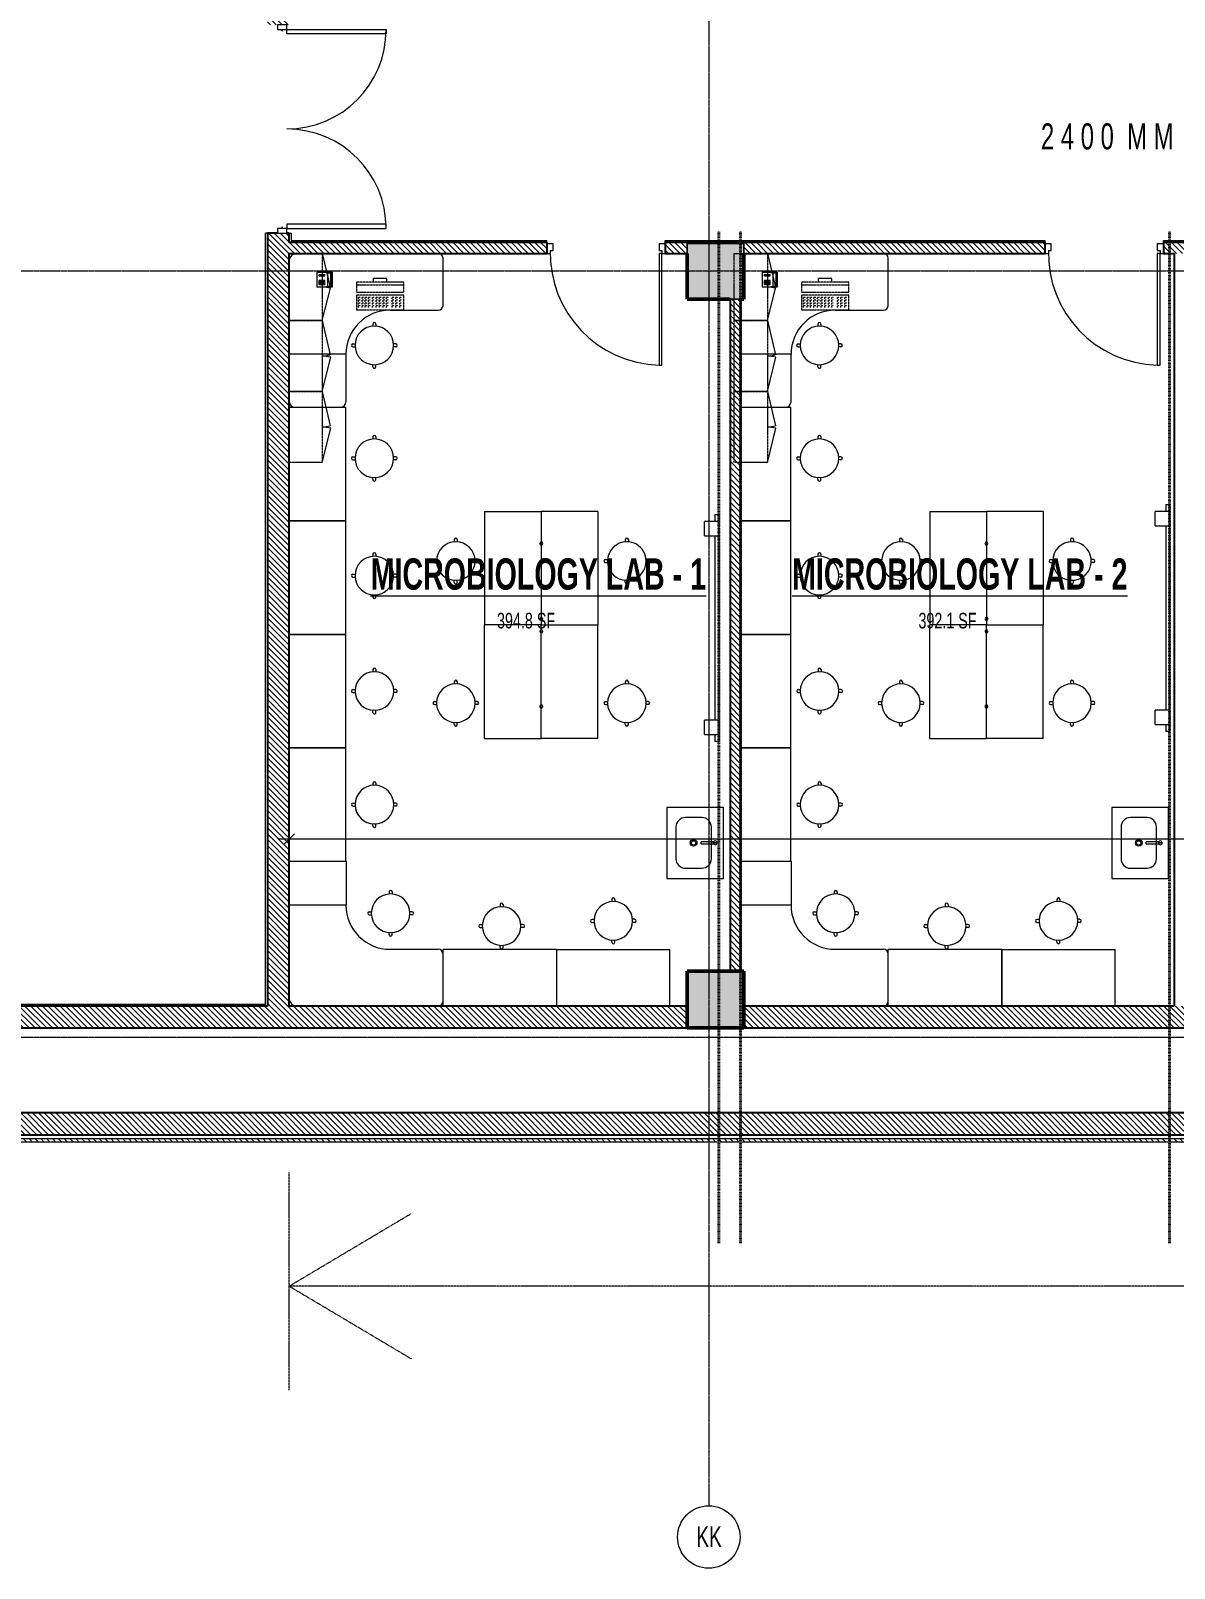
# Model space of a CAD drawing. Header units: millimetres. Extents: x -25222 to 91371, y -63339 to 20835.
# Drawn here: x 46568 to 58655, y -63101 to -46850 of the extents above; entities that cross this region are included whole.
import ezdxf

# ---------------------------------------------------------------- set-up
doc = ezdxf.new("R2010")
doc.units = ezdxf.units.MM
for name, pattern in [('Cut Out Line', [2, 1, -1]), ('Dash', [6.35, 3.175, -3.175]), ('Dash_2_', [6.35, 3.175, -3.175]), ('Grid Line', [22.225, 12.7, -3.175, 3.175, -3.175]), ('Steelcase Hidden Lines', [3, 2, -1])]:
    doc.linetypes.add(name, pattern=pattern)
for name, color, linetype, lineweight in [('A-ANNO-DIMS', 211, 'Continuous', 9), ('A-ANNO-DIMS-110', 211, 'Continuous', 9), ('A-AREA-IDEN', 2, 'Continuous', 9), ('A-DETL', 90, 'Continuous', 5), ('A-DETL-GENF', 92, 'Continuous', 5), ('A-DETL-HDLN', 90, 'Dash_2_', 5), ('A-DOOR', 31, 'Continuous', 5), ('A-DOOR-FRAM', 31, 'Continuous', 5), ('A-WALL', 113, 'Continuous', 5), ('A-WALL-PATT', 111, 'Continuous', 25), ('E-COMM', 2, 'Continuous', 5), ('E-DATA', 2, 'Continuous', 5), ('G-ANNO-TEXT', 231, 'Continuous', 9), ('I-FURN', 30, 'Continuous', 5), ('P-SANR-FIXT', 6, 'Continuous', 5), ('Q-CASE', 31, 'Continuous', 5), ('Q-CASE-HDLN', 31, 'Dash_2_', 5), ('Q-SPCQ', 91, 'Continuous', 5), ('S-COLS', 52, 'Continuous', 5), ('S-GRID', 1, 'Continuous', 9), ('S-GRID-IDEN', 1, 'Continuous', 9)]:
    doc.layers.add(name, color=color, linetype=linetype, lineweight=lineweight)
doc.styles.add('Swis721 Cn BT', font='swissc.ttf', dxfattribs={"width": 0.8, "height": 220})
doc.styles.add('Swis721 Cn BT_10', font='swissc.ttf', dxfattribs={"width": 0.9, "height": 220})
doc.styles.add('Swis721 Cn BT_3', font='swissc.ttf', dxfattribs={"width": 0.8, "height": 165})
doc.styles.add('Swis721 Cn BT_4', font='swissc.ttf', dxfattribs={"width": 0.8, "height": 275})
doc.styles.add('Swis721 Cn BT_B', font='swisscb.ttf', dxfattribs={"width": 0.8, "height": 330})
doc.dimstyles.new('Diagonal_-2_mm_Swiss_1', dxfattribs={"dimscale": 304.8, "dimtxt": 222.071065, "dimasz": 0.360892, "dimexe": 0.360892, "dimexo": 0.0625, "dimgap": 0.072178, "dimtad": 1, "dimdec": 0, "dimzin": 0, "dimdsep": 46, "dimtxsty": 'Swis721 Cn BT_10', "dimblk1": 'OBLIQUE', "dimblk2": 'OBLIQUE', "dimsah": 1, "dimcen": 0.09, "dimdle": 0.360892, "dimazin": 0, "dimtfac": 1, "dimtdec": 4, "dimtix": 1, "dimtmove": 2, "dimatfit": 3, "dimfxl": 0.541339, "dimfxlon": 1, "dimtvp": 1, "dimtolj": 1, "dimtzin": 0, "dimarcsym": 2})
pattern_1 = [(315, (14219.89, -54691.457), (30.869454, 30.869454), [])]

# ---------------------------------------------------------------- blocks, each defined once
blk = doc.blocks.new('Lab_Stool_981 - Lab_Stool_981-398102-4_ FOURTH FLOOR - GA PLAN')
at = {"layer": 'I-FURN', "color": 53, "lineweight": 9}
for p, q in [((-16, 226), (-16, 203)), ((16, 226), (16, 203)), ((-226, 16), (-203, 16)), ((226, 16), (203, 16)), ((-226, -16), (-203, -16)), ((226, -16), (203, -16)), ((-16, -226), (-16, -203)), ((16, -226), (16, -203))]:
    blk.add_line(p, q, dxfattribs=at)
for centre, radius, start, end in [((0, 0), 204, 0, 180), ((0, 226), 15.9, 0, 180), ((-226, 0), 15.9, 90, 270), ((226, 0), 15.9, 270, 90), ((0, 0), 204, 180, 0), ((0, -226), 15.9, 180, 360)]:
    blk.add_arc(centre, radius, start, end, dxfattribs=at)
blk = doc.blocks.new('Steelcase Details - Worksurface - Airtouch - Universal System - Rectangular - 1200_600-1183984-4_ FOURTH FLOOR - GA PLAN')
at = {"layer": 'I-FURN', "color": 53, "lineweight": 9}
for p, q in [((25, -647), (25, -48)), ((1225, -48), (1225, -647)), ((25, -647), (1225, -647))]:
    blk.add_line(p, q, dxfattribs=at)
blk = doc.blocks.new('Steelcase Details - Worksurface - Series 5 - 90 Degree Equal - 23__ D x 64__ W-398450-4_ FOURTH FLOOR - GA PLAN')
at = {"layer": 'I-FURN', "color": 53, "lineweight": 9}
for p, q in [((2087, -967), (2087, -468)), ((1528, -1017), (2036, -1017)), ((1062, -1484), (462, -1484)), ((1062, -1986), (1062, -1484))]:
    blk.add_line(p, q, dxfattribs=at)
for centre, radius, start, end in [((538, -494), 76.2, 90, 180), ((2036, -468), 50.8, 0, 90), ((2036, -967), 50.8, 270, 360), ((1528, -1484), 467, 90, 180), ((519, -1986), 57.2, 180, 270), ((1004, -1986), 57.1, 270, 0)]:
    blk.add_arc(centre, radius, start, end, dxfattribs=at)
blk = doc.blocks.new('TAPWARE_boiling-chilled_water_unit1 - HYTP-029-447482-4_ FOURTH FLOOR - GA PLAN')
at = {"layer": 'P-SANR-FIXT', "color": 53, "lineweight": 9}
for p, q in [((-10, -350), (10, -350)), ((0, -480), (0, -520)), ((0, -520), (0, -480))]:
    blk.add_line(p, q, dxfattribs=at)
for start, end in [(90, 270), (270, 90)]:
    blk.add_arc((0, -500), 20, start, end, dxfattribs=at)
for points in [[(-10, -350), (-10, -362), (-10, -385), (-10, -419), (-10, -453), (-10, -473), (-10, -483)], [(-10, -483), (-9, -482), (-8, -481), (-6, -481)], [(-4, -480), (-4, -480), (-3, -480), (-2, -480)], [(2, -480), (3, -480), (3, -480), (4, -480)], [(6, -481), (8, -481), (9, -482), (10, -483)], [(10, -483), (10, -473), (10, -453), (10, -419), (10, -385), (10, -362), (10, -350)]]:
    blk.add_open_spline(points, degree=3, dxfattribs=at)
blk = doc.blocks.new('CUPBOARD_wall_mount_double_door_adj_shelves - FIJO-146 _waterproof_-3240684-4_ FOURTH FLOOR - GA PLAN')
at = {"layer": 'Q-CASE', "color": 53, "lineweight": 9}
for p, q in [((-310, -350), (33, -437)), ((400, -350), (57, -431))]:
    blk.add_line(p, q, dxfattribs=at)
for centre, radius, start, end in [((-312, -350), 355, 345.9033, 0), ((401, -336), 357, 182.3129, 195.5303)]:
    blk.add_arc(centre, radius, start, end, dxfattribs=at)
at = {"layer": 'Q-CASE-HDLN', "color": 53, "linetype": 'Dash', "lineweight": 9}
for p, q in [((-310, -350), (-310, 0)), ((-310, 0), (400, 0)), ((400, 0), (400, -350)), ((400, -350), (-310, -350))]:
    blk.add_line(p, q, dxfattribs=at)
blk = doc.blocks.new('CUPBOARD_wall_mount_double_door_adj_shelves - FIJO-146 _waterproof_-3240685-4_ FOURTH FLOOR - GA PLAN')
at = {"layer": 'Q-CASE', "color": 53, "lineweight": 9}
for p, q in [((-330, -350), (33, -439)), ((420, -350), (57, -434))]:
    blk.add_line(p, q, dxfattribs=at)
for centre, radius, start, end in [((-332, -350), 375, 346.2858, 0), ((421, -335), 377, 182.2245, 195.1068)]:
    blk.add_arc(centre, radius, start, end, dxfattribs=at)
at = {"layer": 'Q-CASE-HDLN', "color": 53, "linetype": 'Dash', "lineweight": 9}
for p, q in [((-330, -350), (-330, 0)), ((-330, 0), (420, 0)), ((420, 0), (420, -350)), ((420, -350), (-330, -350))]:
    blk.add_line(p, q, dxfattribs=at)
blk = doc.blocks.new('COMPUTER_desktop - ITNE-007-356155-4_ FOURTH FLOOR - GA PLAN')
at = {"layer": 'Q-SPCQ', "color": 53, "linetype": 'Dash', "lineweight": 9}
for p, q in [((-323, 175), (-323, 138)), ((-179, 175), (-323, 175)), ((-179, 138), (-179, 175)), ((-500, 138), (-500, 29)), ((0, 138), (-500, 138)), ((-500, 109), (0, 109)), ((-500, 29), (0, 29)), ((0, 0), (-500, 0)), ((-500, 0), (-500, -155)), ((0, 0), (-500, 0)), ((0, 29), (0, 138)), ((0, -155), (0, 0)), ((-500, -155), (0, -155)), ((-478, -41), (-478, -21)), ((-478, -21), (-458, -21)), ((-478, -71), (-478, -51)), ((-478, -51), (-458, -51)), ((-478, -101), (-478, -81)), ((-478, -81), (-458, -81)), ((-478, -131), (-478, -111)), ((-478, -111), (-458, -111)), ((-441, -41), (-441, -21)), ((-441, -21), (-421, -21)), ((-441, -71), (-441, -51)), ((-441, -51), (-421, -51)), ((-441, -101), (-441, -81)), ((-441, -81), (-421, -81)), ((-441, -131), (-441, -111)), ((-441, -111), (-421, -111)), ((-407, -41), (-407, -21)), ((-407, -21), (-387, -21)), ((-407, -71), (-407, -51)), ((-407, -51), (-387, -51)), ((-407, -101), (-407, -81)), ((-407, -81), (-387, -81)), ((-407, -131), (-407, -111)), ((-407, -111), (-387, -111)), ((-371, -41), (-371, -21)), ((-371, -21), (-351, -21)), ((-371, -71), (-371, -51)), ((-371, -51), (-351, -51)), ((-371, -101), (-371, -81)), ((-371, -81), (-351, -81)), ((-371, -131), (-371, -111)), ((-371, -111), (-351, -111)), ((-332, -41), (-332, -21)), ((-332, -21), (-312, -21)), ((-332, -71), (-332, -51)), ((-332, -51), (-312, -51)), ((-332, -101), (-332, -81)), ((-332, -81), (-312, -81)), ((-332, -131), (-332, -111)), ((-332, -111), (-312, -111)), ((-292, -41), (-292, -21)), ((-292, -21), (-272, -21)), ((-292, -71), (-292, -51)), ((-292, -51), (-272, -51)), ((-292, -101), (-292, -81)), ((-292, -81), (-272, -81)), ((-292, -131), (-292, -111)), ((-292, -111), (-272, -111)), ((-256, -41), (-256, -21)), ((-256, -21), (-236, -21)), ((-256, -71), (-256, -51)), ((-256, -51), (-236, -51)), ((-256, -101), (-256, -81)), ((-256, -81), (-236, -81)), ((-256, -131), (-256, -111)), ((-256, -111), (-236, -111)), ((-217, -41), (-217, -21)), ((-217, -21), (-197, -21)), ((-217, -71), (-217, -51)), ((-217, -51), (-197, -51)), ((-217, -101), (-217, -81)), ((-217, -81), (-197, -81)), ((-217, -131), (-217, -111)), ((-217, -111), (-197, -111)), ((-181, -41), (-181, -21)), ((-181, -21), (-161, -21)), ((-181, -71), (-181, -51)), ((-181, -51), (-161, -51)), ((-181, -101), (-181, -81)), ((-181, -81), (-161, -81)), ((-181, -131), (-181, -111)), ((-181, -111), (-161, -111)), ((-122, -41), (-122, -21)), ((-122, -21), (-102, -21)), ((-122, -71), (-122, -51)), ((-122, -51), (-102, -51)), ((-122, -101), (-122, -81)), ((-122, -81), (-102, -81)), ((-122, -131), (-122, -111)), ((-122, -111), (-102, -111)), ((-84, -41), (-84, -21)), ((-84, -21), (-64, -21)), ((-84, -71), (-84, -51)), ((-84, -51), (-64, -51)), ((-84, -101), (-84, -81)), ((-84, -81), (-64, -81)), ((-84, -131), (-84, -111)), ((-84, -111), (-64, -111)), ((-43, -41), (-43, -21)), ((-43, -21), (-23, -21)), ((-43, -71), (-43, -51)), ((-43, -51), (-23, -51)), ((-43, -101), (-43, -81)), ((-43, -81), (-23, -81)), ((-43, -131), (-43, -111)), ((-43, -111), (-23, -111))]:
    blk.add_line(p, q, dxfattribs=at)
blk = doc.blocks.new('TELEPHONE_handset2 - ITNE-049-373772-4_ FOURTH FLOOR - GA PLAN')
at = {"layer": 'E-COMM', "color": 53, "lineweight": 9}
for p, q in [((-80, -80), (-80, 80)), ((80, 80), (-80, 80)), ((-55, 55), (-10, 55)), ((-55, -5), (-55, 55)), ((-55, 40), (-10, 40)), ((-55, 25), (-10, 25)), ((-55, 10), (-10, 10)), ((-40, -5), (-40, 55)), ((-25, -5), (-25, 55)), ((-10, -5), (-10, 55)), ((40, 55), (55, 55)), ((40, 55), (40, -5)), ((40, 40), (55, 40)), ((40, 25), (55, 25)), ((40, 10), (55, 10)), ((55, 55), (55, -5)), ((80, 80), (80, -80)), ((80, -80), (-80, -80)), ((-70, -33), (-70, -68)), ((70, -33), (-70, -33)), ((-70, -68), (70, -68)), ((-70, -68), (-70, -70)), ((70, -70), (-70, -70)), ((-55, -5), (-10, -5)), ((40, -5), (55, -5)), ((70, -68), (70, -33)), ((70, -68), (70, -70))]:
    blk.add_line(p, q, dxfattribs=at)
blk = doc.blocks.new('Lab_Stool_981 - Lab_Stool_981-395555-4_ FOURTH FLOOR - GA PLAN')
at = {"layer": 'I-FURN', "color": 53, "lineweight": 9}
for p, q in [((-16, 226), (-16, 203)), ((16, 226), (16, 203)), ((-226, 16), (-203, 16)), ((226, 16), (203, 16)), ((-226, -16), (-203, -16)), ((226, -16), (203, -16)), ((-16, -226), (-16, -203)), ((16, -226), (16, -203))]:
    blk.add_line(p, q, dxfattribs=at)
for centre, radius, start, end in [((0, 0), 204, 360, 180), ((0, 226), 15.9, 0, 180), ((-226, 0), 15.9, 90, 270), ((0, 0), 204, 180, 360), ((226, 0), 15.9, 270, 90), ((0, -226), 15.9, 180, 360)]:
    blk.add_arc(centre, radius, start, end, dxfattribs=at)
blk = doc.blocks.new('BETACRYL BB R 5337 - 0-100 Classic White-1237994-4_ FOURTH FLOOR - GA PLAN')
at = {"layer": 'A-DETL-GENF', "color": 53, "lineweight": 9}
for p, q in [((167.5, 187.5), (-167.5, 187.5)), ((-267.5, 87.5), (-267.5, -87.5)), ((267.5, -87.5), (267.5, 87.5)), ((-167.5, -187.5), (167.5, -187.5))]:
    blk.add_line(p, q, dxfattribs=at)
for radius in [35, 23]:
    blk.add_circle((0, 0), radius, dxfattribs=at)
for centre, start, end in [((-167.5, 87.5), 90, 180), ((167.5, 87.5), 0, 90), ((-167.5, -87.5), 180, 270), ((167.5, -87.5), 270, 0)]:
    blk.add_arc(centre, 100, start, end, dxfattribs=at)
blk = doc.blocks.new('data_smart_board - 2400x1200-383657-4_ FOURTH FLOOR - GA PLAN')
at = {"layer": 'E-DATA', "color": 10, "lineweight": 9}
for p, q in [((58730, -35907), (58770, -35907)), ((58730, -35907), (58730, -35982)), ((58770, -35907), (58770, -35982)), ((58730, -36132), (58730, -38082)), ((58770, -36132), (58770, -38082)), ((58730, -38232), (58730, -38307)), ((58770, -38307), (58730, -38307)), ((58770, -38232), (58770, -38307))]:
    blk.add_line(p, q, dxfattribs=at)
blk = doc.blocks.new('comm_ speaker face - 150x150x150-376691-4_ FOURTH FLOOR - GA PLAN')
at = {"layer": 'E-COMM', "color": 53, "lineweight": 9}
for p, q in [((58620, -36132), (58620, -35982)), ((58770, -35982), (58620, -35982)), ((58770, -35982), (58770, -36132)), ((58620, -36132), (58770, -36132))]:
    blk.add_line(p, q, dxfattribs=at)
blk = doc.blocks.new('Steelcase Details - Worksurface - Series 5 - 90 Degree Equal - 23__ D x 64__ W-1294375-4_ FOURTH FLOOR - GA PLAN')
at = {"layer": 'I-FURN', "color": 53, "lineweight": 9}
for p, q in [((1062, 1947), (1062, 1484)), ((1062, 1484), (462, 1484)), ((1528, 1017), (2036, 1017))]:
    blk.add_line(p, q, dxfattribs=at)
for centre, radius, start, end in [((1528, 1484), 467, 180, 270), ((2036, 967), 50.8, 0, 90), ((538, 494), 76.2, 180, 270), ((2036, 468), 50.8, 270, 0)]:
    blk.add_arc(centre, radius, start, end, dxfattribs=at)
blk = doc.blocks.new('Steelcase Details - Worksurface - Airtouch - Universal System - Rectangular - 1200_600-1290546-4_ FOURTH FLOOR - GA PLAN')
at = {"layer": 'I-FURN', "color": 53, "lineweight": 9}
for p, q in [((25, 647), (1225, 647)), ((25, 647), (25, 48)), ((1225, 48), (1225, 647))]:
    blk.add_line(p, q, dxfattribs=at)
blk = doc.blocks.new('Steelcase Details - Worksurface - Airtouch - Universal System - Rectangular - 1200_600-V36-4_ FOURTH FLOOR - GA PLAN')
at = {"layer": 'I-FURN', "color": 53, "lineweight": 9}
for p, q in [((25, -647), (25, -48)), ((25, -48), (1225, -48)), ((1225, -48), (1225, -647)), ((25, -647), (1225, -647))]:
    blk.add_line(p, q, dxfattribs=at)
at = {"layer": 'I-FURN', "color": 53, "linetype": 'Steelcase Hidden Lines', "lineweight": 9}
for centre, radius, start in [((364, -48), 15.3, 0), ((1159, -48), 15.2, 360)]:
    blk.add_arc(centre, radius, start, 180, dxfattribs=at)
blk = doc.blocks.new('Steelcase Details - Worksurface - Airtouch - Universal System - Rectangular - 1200_600-V37-4_ FOURTH FLOOR - GA PLAN')
at = {"layer": 'I-FURN', "color": 53, "lineweight": 9}
for p, q in [((25, 647), (1225, 647)), ((25, 647), (25, 48)), ((1225, 48), (1225, 647)), ((25, 48), (1225, 48))]:
    blk.add_line(p, q, dxfattribs=at)
at = {"layer": 'I-FURN', "color": 53, "linetype": 'Steelcase Hidden Lines', "lineweight": 9}
for centre, radius, end in [((364, 48), 15.3, 360), ((1159, 48), 15.2, 0)]:
    blk.add_arc(centre, radius, 180, end, dxfattribs=at)
blk = doc.blocks.new('data_smart_board - 2400x1200-1086570-4_ FOURTH FLOOR - GA PLAN')
at = {"layer": 'E-DATA', "color": 10, "lineweight": 9}
for p, q in [((58565, -51857), (58605, -51857)), ((58565, -51857), (58565, -51932)), ((58605, -51857), (58605, -51932)), ((58565, -52082), (58565, -54032)), ((58605, -52082), (58605, -54032)), ((58565, -54182), (58565, -54257)), ((58605, -54257), (58565, -54257)), ((58605, -54182), (58605, -54257))]:
    blk.add_line(p, q, dxfattribs=at)
blk = doc.blocks.new('comm_ speaker face - 150x150x150-1086571-4_ FOURTH FLOOR - GA PLAN')
at = {"layer": 'E-COMM', "color": 53, "lineweight": 9}
for p, q in [((58455, -54182), (58455, -54032)), ((58605, -54032), (58455, -54032)), ((58605, -54032), (58605, -54182)), ((58455, -54182), (58605, -54182))]:
    blk.add_line(p, q, dxfattribs=at)
blk = doc.blocks.new('Steelcase Details - Worksurface - Airtouch - Universal System - Rectangular - 1200_600-V38-4_ FOURTH FLOOR - GA PLAN')
at = {"layer": 'I-FURN', "color": 53, "lineweight": 9}
for p, q in [((25, -647), (25, -118)), ((1225, -118), (1225, -647)), ((25, -647), (1225, -647))]:
    blk.add_line(p, q, dxfattribs=at)
blk = doc.blocks.new('Steelcase Details - Worksurface - Series 5 - 90 Degree Equal - 23__ D x 64__ W-V39-4_ FOURTH FLOOR - GA PLAN')
at = {"layer": 'I-FURN', "color": 53, "lineweight": 9}
for p, q in [((2087, -967), (2087, -468)), ((1528, -1017), (2036, -1017)), ((1062, -1484), (532, -1484)), ((1062, -1986), (1062, -1484))]:
    blk.add_line(p, q, dxfattribs=at)
for centre, radius, start, end in [((2036, -468), 50.8, 0, 90), ((2036, -967), 50.8, 270, 360), ((1528, -1484), 467, 90, 180), ((1004, -1986), 57.1, 270, 0)]:
    blk.add_arc(centre, radius, start, end, dxfattribs=at)
blk = doc.blocks.new('Steelcase Details - Worksurface - Series 5 - 90 Degree Equal - 23__ D x 64__ W-V40-4_ FOURTH FLOOR - GA PLAN')
at = {"layer": 'I-FURN', "color": 53, "lineweight": 9}
for p, q in [((1062, 1947), (1062, 1484)), ((1062, 1484), (532, 1484)), ((1528, 1017), (2036, 1017))]:
    blk.add_line(p, q, dxfattribs=at)
for centre, radius, start, end in [((1528, 1484), 467, 180, 270), ((2036, 967), 50.8, 0, 90), ((2036, 468), 50.8, 270, 0)]:
    blk.add_arc(centre, radius, start, end, dxfattribs=at)
blk = doc.blocks.new('MM-HOSPITAL A_B BLOCK 2022_05_19_Interiors_rvt-1-4_ FOURTH FLOOR - GA PLAN')
at = {"layer": 'A-WALL', "color": 10, "lineweight": 9}
for p, q in [((49050, -57139), (49050, -48989)), ((49070, -48989), (49050, -48989)), ((49300, -48989), (49320, -48989)), ((49320, -48989), (49320, -49069)), ((49320, -49069), (52025, -49069)), ((52025, -49089), (52025, -49069)), ((53275, -49069), (57290, -49069)), ((53275, -49089), (53275, -49069)), ((57290, -49089), (57290, -49069)), ((58540, -49069), (58885, -49069)), ((58540, -49089), (58540, -49069)), ((46055, -57139), (49050, -57139))]:
    blk.add_line(p, q, dxfattribs=at)
at = {"layer": 'I-FURN', "color": 53, "lineweight": 9}
for p, q in [((53890, -55059), (53290, -55059)), ((53290, -55059), (53290, -55809)), ((53890, -55809), (53890, -55059)), ((58595, -55059), (57995, -55059)), ((57995, -55059), (57995, -55809)), ((58595, -55809), (58595, -55059)), ((53290, -55809), (53890, -55809)), ((57995, -55809), (58595, -55809))]:
    blk.add_line(p, q, dxfattribs=at)
at = {"color": 53, "lineweight": 9}
for name, p in [('Steelcase Details - Worksurface - Series 5 - 90 Degree Equal - 23__ D x 64__ W-398450-4_ FOURTH FLOOR - GA PLAN', (48839, -48786)), ('Steelcase Details - Worksurface - Series 5 - 90 Degree Equal - 23__ D x 64__ W-V39-4_ FOURTH FLOOR - GA PLAN', (53544, -48786)), ('COMPUTER_desktop - ITNE-007-356155-4_ FOURTH FLOOR - GA PLAN', (50511, -49644)), ('COMPUTER_desktop - ITNE-007-356155-4_ FOURTH FLOOR - GA PLAN', (55216, -49644)), ('data_smart_board - 2400x1200-383657-4_ FOURTH FLOOR - GA PLAN', (-4930, -16056)), ('comm_ speaker face - 150x150x150-1086571-4_ FOURTH FLOOR - GA PLAN', (0, 2100)), ('data_smart_board - 2400x1200-1086570-4_ FOURTH FLOOR - GA PLAN', (0, 0)), ('comm_ speaker face - 150x150x150-376691-4_ FOURTH FLOOR - GA PLAN', (-4930, -16056)), ('comm_ speaker face - 150x150x150-1086571-4_ FOURTH FLOOR - GA PLAN', (0, 0)), ('comm_ speaker face - 150x150x150-376691-4_ FOURTH FLOOR - GA PLAN', (-4930, -18156)), ('Steelcase Details - Worksurface - Series 5 - 90 Degree Equal - 23__ D x 64__ W-1294375-4_ FOURTH FLOOR - GA PLAN', (48839, -57576)), ('Steelcase Details - Worksurface - Series 5 - 90 Degree Equal - 23__ D x 64__ W-V40-4_ FOURTH FLOOR - GA PLAN', (53544, -57576)), ('Steelcase Details - Worksurface - Airtouch - Universal System - Rectangular - 1200_600-1290546-4_ FOURTH FLOOR - GA PLAN', (52100, -57207)), ('Steelcase Details - Worksurface - Airtouch - Universal System - Rectangular - 1200_600-1290546-4_ FOURTH FLOOR - GA PLAN', (56805, -57207))]:
    blk.add_blockref(name, p, dxfattribs=at)
for name, p, rotation in [('CUPBOARD_wall_mount_double_door_adj_shelves - FIJO-146 _waterproof_-3240684-4_ FOURTH FLOOR - GA PLAN', (49300, -49603), 89.99999999999909), ('CUPBOARD_wall_mount_double_door_adj_shelves - FIJO-146 _waterproof_-3240684-4_ FOURTH FLOOR - GA PLAN', (54005, -49603), 89.99999999999909), ('TELEPHONE_handset2 - ITNE-049-373772-4_ FOURTH FLOOR - GA PLAN', (49673, -49481), 89.9999999999992), ('TELEPHONE_handset2 - ITNE-049-373772-4_ FOURTH FLOOR - GA PLAN', (54378, -49481), 89.9999999999992), ('CUPBOARD_wall_mount_double_door_adj_shelves - FIJO-146 _waterproof_-3240685-4_ FOURTH FLOOR - GA PLAN', (49300, -50333), 89.99999999999909), ('Lab_Stool_981 - Lab_Stool_981-398102-4_ FOURTH FLOOR - GA PLAN', (50200, -50176), 270.0000000000002), ('CUPBOARD_wall_mount_double_door_adj_shelves - FIJO-146 _waterproof_-3240685-4_ FOURTH FLOOR - GA PLAN', (54005, -50333), 89.99999999999909), ('Lab_Stool_981 - Lab_Stool_981-398102-4_ FOURTH FLOOR - GA PLAN', (54905, -50176), 270.0000000000002), ('CUPBOARD_wall_mount_double_door_adj_shelves - FIJO-146 _waterproof_-3240685-4_ FOURTH FLOOR - GA PLAN', (49300, -51083), 89.99999999999909), ('CUPBOARD_wall_mount_double_door_adj_shelves - FIJO-146 _waterproof_-3240685-4_ FOURTH FLOOR - GA PLAN', (54005, -51083), 89.99999999999909), ('Steelcase Details - Worksurface - Airtouch - Universal System - Rectangular - 1200_600-1183984-4_ FOURTH FLOOR - GA PLAN', (49252, -52055), 90.00000000000017), ('Steelcase Details - Worksurface - Airtouch - Universal System - Rectangular - 1200_600-V38-4_ FOURTH FLOOR - GA PLAN', (53957, -52055), 90.00000000000017), ('Lab_Stool_981 - Lab_Stool_981-398102-4_ FOURTH FLOOR - GA PLAN', (50200, -51369), 270.0000000000002), ('Lab_Stool_981 - Lab_Stool_981-398102-4_ FOURTH FLOOR - GA PLAN', (54905, -51369), 270.0000000000002), ('Steelcase Details - Worksurface - Airtouch - Universal System - Rectangular - 1200_600-V36-4_ FOURTH FLOOR - GA PLAN', (52013, -51906), 270.0000000000002), ('Steelcase Details - Worksurface - Airtouch - Universal System - Rectangular - 1200_600-V37-4_ FOURTH FLOOR - GA PLAN', (51917, -51906), 270), ('Steelcase Details - Worksurface - Airtouch - Universal System - Rectangular - 1200_600-V36-4_ FOURTH FLOOR - GA PLAN', (56718, -51906), 270.0000000000002), ('Steelcase Details - Worksurface - Airtouch - Universal System - Rectangular - 1200_600-V37-4_ FOURTH FLOOR - GA PLAN', (56622, -51906), 270), ('Steelcase Details - Worksurface - Airtouch - Universal System - Rectangular - 1200_600-1183984-4_ FOURTH FLOOR - GA PLAN', (49252, -53255), 90.00000000000017), ('Steelcase Details - Worksurface - Airtouch - Universal System - Rectangular - 1200_600-V38-4_ FOURTH FLOOR - GA PLAN', (53957, -53255), 90.00000000000017), ('Lab_Stool_981 - Lab_Stool_981-398102-4_ FOURTH FLOOR - GA PLAN', (51061, -52455), 270.0000000000002), ('Lab_Stool_981 - Lab_Stool_981-395555-4_ FOURTH FLOOR - GA PLAN', (52869, -52455), 270.0000000000002), ('Lab_Stool_981 - Lab_Stool_981-398102-4_ FOURTH FLOOR - GA PLAN', (55766, -52455), 270.0000000000002), ('Lab_Stool_981 - Lab_Stool_981-395555-4_ FOURTH FLOOR - GA PLAN', (57574, -52455), 270.0000000000002), ('Lab_Stool_981 - Lab_Stool_981-398102-4_ FOURTH FLOOR - GA PLAN', (50200, -52609), 270.0000000000002), ('Lab_Stool_981 - Lab_Stool_981-398102-4_ FOURTH FLOOR - GA PLAN', (54905, -52609), 270.0000000000002), ('Steelcase Details - Worksurface - Airtouch - Universal System - Rectangular - 1200_600-V37-4_ FOURTH FLOOR - GA PLAN', (52013, -54356), 90), ('Steelcase Details - Worksurface - Airtouch - Universal System - Rectangular - 1200_600-V36-4_ FOURTH FLOOR - GA PLAN', (51917, -54356), 90.00000000000017), ('Steelcase Details - Worksurface - Airtouch - Universal System - Rectangular - 1200_600-V37-4_ FOURTH FLOOR - GA PLAN', (56718, -54356), 90), ('Steelcase Details - Worksurface - Airtouch - Universal System - Rectangular - 1200_600-V36-4_ FOURTH FLOOR - GA PLAN', (56622, -54356), 90.00000000000017), ('Steelcase Details - Worksurface - Airtouch - Universal System - Rectangular - 1200_600-1183984-4_ FOURTH FLOOR - GA PLAN', (49252, -54455), 90.00000000000017), ('Steelcase Details - Worksurface - Airtouch - Universal System - Rectangular - 1200_600-V38-4_ FOURTH FLOOR - GA PLAN', (53957, -54455), 90.00000000000017), ('Lab_Stool_981 - Lab_Stool_981-398102-4_ FOURTH FLOOR - GA PLAN', (50201, -53829), 270.0000000000002), ('Lab_Stool_981 - Lab_Stool_981-398102-4_ FOURTH FLOOR - GA PLAN', (54906, -53829), 270.0000000000002), ('Lab_Stool_981 - Lab_Stool_981-395555-4_ FOURTH FLOOR - GA PLAN', (51061, -53957), 90.00000000000017), ('Lab_Stool_981 - Lab_Stool_981-398102-4_ FOURTH FLOOR - GA PLAN', (52869, -53957), 90.00000000000017), ('Lab_Stool_981 - Lab_Stool_981-395555-4_ FOURTH FLOOR - GA PLAN', (55766, -53957), 90.00000000000017), ('Lab_Stool_981 - Lab_Stool_981-398102-4_ FOURTH FLOOR - GA PLAN', (57574, -53957), 90.00000000000017), ('Steelcase Details - Worksurface - Airtouch - Universal System - Rectangular - 1200_600-1183984-4_ FOURTH FLOOR - GA PLAN', (49252, -55655), 90.00000000000017), ('Steelcase Details - Worksurface - Airtouch - Universal System - Rectangular - 1200_600-V38-4_ FOURTH FLOOR - GA PLAN', (53957, -55655), 90.00000000000017), ('Lab_Stool_981 - Lab_Stool_981-398102-4_ FOURTH FLOOR - GA PLAN', (50201, -55029), 270.0000000000002), ('Lab_Stool_981 - Lab_Stool_981-398102-4_ FOURTH FLOOR - GA PLAN', (54906, -55029), 270.0000000000002), ('BETACRYL BB R 5337 - 0-100 Classic White-1237994-4_ FOURTH FLOOR - GA PLAN', (53575, -55434), 270.0000000000002), ('BETACRYL BB R 5337 - 0-100 Classic White-1237994-4_ FOURTH FLOOR - GA PLAN', (58280, -55434), 270.0000000000002), ('TAPWARE_boiling-chilled_water_unit1 - HYTP-029-447482-4_ FOURTH FLOOR - GA PLAN', (53303, -55434), 89.99999999999946), ('TAPWARE_boiling-chilled_water_unit1 - HYTP-029-447482-4_ FOURTH FLOOR - GA PLAN', (58008, -55434), 89.99999999999946), ('Lab_Stool_981 - Lab_Stool_981-398102-4_ FOURTH FLOOR - GA PLAN', (50372, -56178), 270.0000000000002), ('Lab_Stool_981 - Lab_Stool_981-398102-4_ FOURTH FLOOR - GA PLAN', (52726, -56258), 270.0000000000002), ('Lab_Stool_981 - Lab_Stool_981-398102-4_ FOURTH FLOOR - GA PLAN', (55077, -56178), 270.0000000000002), ('Lab_Stool_981 - Lab_Stool_981-398102-4_ FOURTH FLOOR - GA PLAN', (57431, -56258), 270.0000000000002), ('Lab_Stool_981 - Lab_Stool_981-398102-4_ FOURTH FLOOR - GA PLAN', (51545, -56313), 270.0000000000002), ('Lab_Stool_981 - Lab_Stool_981-398102-4_ FOURTH FLOOR - GA PLAN', (56250, -56313), 270.0000000000002), ('Steelcase Details - Worksurface - Airtouch - Universal System - Rectangular - 1200_600-1183984-4_ FOURTH FLOOR - GA PLAN', (52151, -57207), 180), ('Steelcase Details - Worksurface - Airtouch - Universal System - Rectangular - 1200_600-1183984-4_ FOURTH FLOOR - GA PLAN', (56856, -57207), 180)]:
    blk.add_blockref(name, p, dxfattribs=dict(at, rotation=rotation))
blk = doc.blocks.new('DC_SglFl-W-Int - D 1_25-12383855-4_ FOURTH FLOOR - GA PLAN')
at = {"layer": 'A-DOOR'}
for p, q in [((560, -57.5), (560, -1237.5)), ((590, -57.5), (560, -57.5)), ((590, -1237.5), (590, -57.5)), ((560, -1237.5), (590, -1237.5))]:
    blk.add_line(p, q, dxfattribs=at)
blk.add_arc((590, -57.5), 1180.4, 178.54364, 268.54364, dxfattribs=at)
at = {"layer": 'A-DOOR-FRAM'}
for p, q in [((-625, 42.5), (-625, -57.5)), ((-560, 42.5), (-625, 42.5)), ((-560, -27.5), (-560, 42.5)), ((560, 42.5), (560, -27.5)), ((625, 42.5), (560, 42.5)), ((625, -57.5), (625, 42.5)), ((-625, -57.5), (-590, -57.5)), ((-590, -27.5), (-560, -27.5)), ((-590, -27.5), (-590, -57.5)), ((560, -27.5), (590, -27.5)), ((590, -27.5), (590, -57.5)), ((590, -57.5), (625, -57.5))]:
    blk.add_line(p, q, dxfattribs=at)
blk = doc.blocks.new('M_Door-Passage-Double-Flush - D 2_2-14736277-4_ FOURTH FLOOR - GA PLAN')
at = {"layer": 'A-DOOR'}
for p, q in [((-1050, 96.35), (-1050, 1146.35)), ((-1050, 1146.35), (-1005, 1146.35)), ((-1005, 1146.35), (-1005, 96.35)), ((1050, 1146.35), (1005, 1146.35)), ((1005, 1146.35), (1005, 96.35)), ((1050, 96.35), (1050, 1146.35)), ((-1005, 96.35), (-1050, 96.35)), ((1005, 96.35), (1050, 96.35))]:
    blk.add_line(p, q, dxfattribs=at)
for centre, start, end in [((-1050, 96.35), 0, 90), ((1050, 96.35), 90, 180)]:
    blk.add_arc(centre, 1050, start, end, dxfattribs=at)
at = {"layer": 'A-DOOR-FRAM'}
for p, q in [((-1050, 96.35), (-1100, 96.35)), ((-1100, 96.35), (-1100, -3.65)), ((-1050, 46.5875), (-1050, 96.35)), ((-1034.125, 46.5875), (-1050, 46.5875)), ((-1050, -3.65), (-1050, 45.5625)), ((-1050, 45.5625), (-1034.125, 45.5625)), ((-1034.125, 45.5625), (-1034.125, 46.5875)), ((1050, 46.5875), (1034.125, 46.5875)), ((1034.125, 46.5875), (1034.125, 45.5625)), ((1034.125, 45.5625), (1050, 45.5625)), ((1050, 96.35), (1050, 46.5875)), ((1100, 96.35), (1050, 96.35)), ((1050, 45.5625), (1050, -3.65)), ((1100, -3.65), (1100, 96.35)), ((-1100, -3.65), (-1050, -3.65)), ((1050, -3.65), (1100, -3.65))]:
    blk.add_line(p, q, dxfattribs=at)
blk = doc.blocks.new('Grid - M_Grid Head - Circle 2-3337206-4_ FOURTH FLOOR - GA PLAN')
at = {"layer": 'S-GRID-IDEN'}
blk.add_circle((0, 0), 3, dxfattribs=at)
blk = doc.blocks.new('DIMBLOCK51-4_ FOURTH FLOOR - GA PLAN')
at = {"layer": 'A-ANNO-DIMS-110', "transparency": 16777216}
for p, q in [((77435, -55230), (77435, -55505)), ((77435, -55395), (77435, -55230)), ((77545, -55395), (49190, -55395)), ((49300, -55560), (49300, -55285)), ((49300, -55395), (49300, -55560))]:
    blk.add_line(p, q, dxfattribs=at)
at = {"layer": 'A-ANNO-DIMS-110', "lineweight": 18, "transparency": 16777216}
for p, q in [((49300, -55395), (49245, -55450)), ((49300, -55395), (49355, -55340)), ((77435, -55395), (77380, -55450)), ((77435, -55395), (77490, -55340))]:
    blk.add_line(p, q, dxfattribs=at)
at = {"layer": 'A-ANNO-DIMS-110', "color": 0, "transparency": 16777216, "insert": (61253, -55083), "char_height": 220, "width": 782.54, "attachment_point": 1, "line_spacing_factor": 0.961347, "style": 'Swis721 Cn BT_10'}
blk.add_mtext('28135', dxfattribs=at)
blk = doc.blocks.new('_Oblique')
at = {"color": 0, "linetype": 'ByBlock', "lineweight": -2}
blk.add_line((-0.5, -0.5), (0.5, 0.5), dxfattribs=at)

msp = doc.modelspace()

# ---------------------------------------------------------------- hatches: boundary and pattern name
at = {"layer": 'A-WALL-PATT', "lineweight": 5}
h = msp.add_hatch(dxfattribs=at)
h.set_pattern_fill('FP_1', color=9, style=0, pattern_type=2)
h.set_pattern_definition(pattern_1)
h.paths.add_polyline_path([(49070.1, -57158.7), (49300.1, -57158.7), (49300.1, -48988.7), (49070.1, -48988.7), (49070.1, -55447.7)], flags=0)
h.paths.add_polyline_path([(49300.1, -46788.7), (49300.1, -33098.7), (49070.1, -33098.7), (49070.1, -46788.7), (49275.1, -46788.7)], flags=0)
h.paths.add_polyline_path([(49300.1, -30898.7), (49300.1, -30343.7), (49070.1, -30343.7), (49070.1, -30898.7), (49275.1, -30898.7)], flags=0)
h.paths.add_polyline_path([(49070.1, -28993.7), (49300.1, -28993.7), (49300.1, -28818.7), (49070.1, -28818.7)], flags=0)
h = msp.add_hatch(dxfattribs=at)
h.set_pattern_fill('FP_1', color=9, style=0, pattern_type=2)
h.set_pattern_definition(pattern_1)
h.paths.add_polyline_path([(74565.1, -49203.7), (77435.1, -49203.7), (77435.1, -49088.7), (74220.1, -49088.7), (74220.1, -49203.7)], flags=0)
h.paths.add_polyline_path([(62962.1, -49203.7), (63580.1, -49203.7), (63580.1, -49088.7), (62035.1, -49088.7), (62035.1, -49203.7), (62563.4, -49203.7)], flags=0)
h.paths.add_polyline_path([(72625.1, -49203.7), (72970.1, -49203.7), (72970.1, -49088.7), (72625.1, -49088.7)], flags=0)
h.paths.add_polyline_path([(64830.1, -49203.7), (69435.1, -49203.7), (69435.1, -49088.7), (64830.1, -49088.7)], flags=0)
h.paths.add_polyline_path([(71375.1, -49203.7), (71375.1, -49088.7), (70035.1, -49088.7), (70035.1, -49203.7), (70970.1, -49203.7)], flags=0)
h.paths.add_polyline_path([(57290.1, -49203.7), (57290.1, -49088.7), (54105.1, -49088.7), (54105.1, -49203.7), (57269.8, -49203.7)], flags=0)
h.paths.add_polyline_path([(58770.1, -49203.7), (58885.1, -49203.7), (58885.1, -49088.7), (58540.1, -49088.7), (58540.1, -49203.7), (58655.1, -49203.7)], flags=0)
h.paths.add_polyline_path([(51943.8, -49203.7), (52025.1, -49203.7), (52025.1, -49088.7), (49300.1, -49088.7), (49300.1, -49203.7), (50874.9, -49203.7)], flags=0)
h.paths.add_polyline_path([(53505.1, -49203.7), (53505.1, -49088.7), (53275.1, -49088.7), (53275.1, -49203.7)], flags=0)
h.paths.add_polyline_path([(60135.1, -49203.7), (61435.1, -49203.7), (61435.1, -49088.7), (60135.1, -49088.7)], flags=0)
h = msp.add_hatch(dxfattribs=at)
h.set_pattern_fill('FP_1', color=9, style=0, pattern_type=2)
h.set_pattern_definition(pattern_1)
h.paths.add_polyline_path([(54075.1, -56788.7), (54075.1, -49688.7), (53960.1, -49688.7), (53960.1, -56788.7), (54005.1, -56788.7)], flags=0)
h = msp.add_hatch(dxfattribs=at)
h.set_pattern_fill('FP_1', color=9, style=0, pattern_type=2)
h.set_pattern_definition(pattern_1)
h.paths.add_polyline_path([(51943.8, -57388.7), (53505.1, -57388.7), (53505.1, -57158.7), (46035.1, -57158.7), (46035.1, -57388.7), (50107.5, -57388.7)], flags=0)
h = msp.add_hatch(dxfattribs=at)
h.set_pattern_fill('FP_1', color=9, style=0, pattern_type=2)
h.set_pattern_definition(pattern_1)
h.paths.add_polyline_path([(61125.7, -57388.7), (61435.1, -57388.7), (61435.1, -57158.7), (54105.1, -57158.7), (54105.1, -57388.7), (59289.3, -57388.7)], flags=0)
h = msp.add_hatch(dxfattribs=at)
h.set_pattern_fill('FP_1', color=9, style=0, pattern_type=2)
h.set_pattern_definition(pattern_1)
h.paths.add_polyline_path([(55616.6, -58518.7), (62381.1, -58518.7), (62381.1, -58288.7), (43795.1, -58288.7), (43795.1, -58518.7), (48271.1, -58518.7)], flags=0)
h.paths.add_polyline_path([(-18494.9, -58518.7), (-16564.9, -58518.7), (-16564.9, -58288.7), (-19394.9, -58288.7), (-19394.9, -58518.7), (-19164.9, -58518.7)], flags=0)
h.paths.add_polyline_path([(18889.2, -58518.7), (18925, -58518.7), (18925, -58288.7), (13205.1, -58288.7), (13205.1, -58518.7)], flags=0)
h = msp.add_hatch(dxfattribs=at)
h.set_pattern_fill('FP_1', color=9, style=0, pattern_type=2)
h.set_pattern_definition(pattern_1)
h.paths.add_polyline_path([(55616.6, -58593.7), (62455.1, -58593.7), (62455.1, -58563.7), (43795.1, -58563.7), (43795.1, -58593.7), (48271.1, -58593.7)], flags=0)
h.paths.add_polyline_path([(-19394.9, -58593.7), (-16564.9, -58593.7), (-16564.9, -58563.7), (-19454.9, -58563.7), (-19454.9, -58593.7)], flags=0)
h.paths.add_polyline_path([(18695, -58593.7), (18925, -58593.7), (18925, -58563.7), (13205.1, -58563.7), (13205.1, -58593.7)], flags=0)
at = {"layer": 'S-COLS'}
for points in [[(53505.1, -49688.7), (54105.1, -49688.7), (54105.1, -49088.7), (53505.1, -49088.7), (53505.1, -49203.7)], [(53806.1, -57388.7), (54105.1, -57388.7), (54105.1, -56788.7), (53505.1, -56788.7), (53505.1, -57388.7), (53780.2, -57388.7)]]:
    msp.add_hatch(color=8, dxfattribs=at).paths.add_polyline_path(points, flags=0)

# ---------------------------------------------------------------- linework, layer by layer
at = {"layer": 'A-DETL', "linetype": 'Cut Out Line', "lineweight": 40}
for p, q in [((53840.1, -48964.9), (53840.1, -59664.9)), ((54070.1, -48964.9), (54070.1, -59664.9)), ((58605.1, -48964.9), (58605.1, -59664.9))]:
    msp.add_line(p, q, dxfattribs=at)
at = {"layer": 'A-DETL-HDLN'}
for p, q in [((49300.1, -61218.7), (49300.1, -58918.7)), ((49300.1, -60118.7), (50589.2, -59351.8)), ((87179.7, -60118.7), (49300.1, -60118.7)), ((49300.1, -60118.7), (50589.2, -60885.7))]:
    msp.add_line(p, q, dxfattribs=at)
at = {"layer": 'A-WALL', "lineweight": 25}
for p, q in [((49070.1, -48988.7), (49070.1, -57158.7)), ((49175.1, -48988.7), (49070.1, -48988.7)), ((49300.1, -48988.7), (49275.1, -48988.7)), ((49300.1, -49088.7), (49300.1, -48988.7)), ((52025.1, -49088.7), (49300.1, -49088.7)), ((49300.1, -57158.7), (49300.1, -49203.7)), ((49300.1, -49203.7), (52025.1, -49203.7)), ((52025.1, -49203.7), (52025.1, -49088.7)), ((53505.1, -49088.7), (53275.1, -49088.7)), ((53275.1, -49088.7), (53275.1, -49203.7)), ((53275.1, -49203.7), (53505.1, -49203.7)), ((57290.1, -49088.7), (54105.1, -49088.7)), ((54105.1, -49203.7), (57290.1, -49203.7)), ((57290.1, -49203.7), (57290.1, -49088.7)), ((58885.1, -49088.7), (58540.1, -49088.7)), ((58540.1, -49088.7), (58540.1, -49203.7)), ((58540.1, -49203.7), (58655.1, -49203.7)), ((58655.1, -49203.7), (58655.1, -57158.7)), ((53960.1, -49688.7), (53960.1, -56788.7)), ((54075.1, -56788.7), (54075.1, -49688.7)), ((53960.1, -56788.7), (54075.1, -56788.7)), ((49070.1, -57158.7), (46035.1, -57158.7)), ((53505.1, -57158.7), (49300.1, -57158.7)), ((53505.1, -57388.7), (53505.1, -57158.7)), ((58655.1, -57158.7), (54105.1, -57158.7)), ((54105.1, -57158.7), (54105.1, -57388.7)), ((46035.1, -57388.7), (53505.1, -57388.7)), ((54105.1, -57388.7), (61435.1, -57388.7)), ((62151.1, -58288.7), (44025.1, -58288.7)), ((43795.1, -58518.7), (62381.1, -58518.7))]:
    msp.add_line(p, q, dxfattribs=at)
at = {"layer": 'A-WALL'}
for p, q in [((53505.1, -49203.7), (53505.1, -49088.7)), ((54105.1, -49088.7), (54105.1, -49203.7)), ((54075.1, -49688.7), (53960.1, -49688.7)), ((62425.1, -58563.7), (43795.1, -58563.7)), ((43795.1, -58593.7), (62455.1, -58593.7))]:
    msp.add_line(p, q, dxfattribs=at)
at = {"layer": 'S-COLS', "color": 250, "lineweight": 50}
for p, q in [((54105.1, -49088.7), (53505.1, -49088.7)), ((53505.1, -49203.7), (53505.1, -49688.7)), ((54105.1, -49688.7), (54105.1, -49203.7)), ((53505.1, -49688.7), (53960.1, -49688.7)), ((54075.1, -49688.7), (54105.1, -49688.7)), ((54105.1, -56788.7), (53505.1, -56788.7)), ((53505.1, -56788.7), (53505.1, -57388.7)), ((54105.1, -57388.7), (54105.1, -56788.7)), ((53505.1, -57388.7), (54105.1, -57388.7))]:
    msp.add_line(p, q, dxfattribs=at)
at = {"layer": 'S-COLS'}
for p, q in [((53505.1, -49088.7), (53505.1, -49203.7)), ((54105.1, -49203.7), (54105.1, -49088.7)), ((53960.1, -49688.7), (54075.1, -49688.7))]:
    msp.add_line(p, q, dxfattribs=at)
at = {"layer": 'S-GRID', "linetype": 'Grid Line'}
for p, q in [((53735.1, 20089.7), (53735.1, -62440.6)), ((-24562.2, -49388.7), (90711.2, -49388.7)), ((-24562.2, -57388.7), (90711.2, -57388.7)), ((-24562.2, -57488.7), (90711.2, -57488.7))]:
    msp.add_line(p, q, dxfattribs=at)

# ---------------------------------------------------------------- block references
at = {"lineweight": 5}
msp.add_blockref('MM-HOSPITAL A_B BLOCK 2022_05_19_Interiors_rvt-1-4_ FOURTH FLOOR - GA PLAN', (0, 0), dxfattribs=at)
at = {"layer": 'A-DOOR', "rotation": 269.9999999999998}
msp.add_blockref('M_Door-Passage-Double-Flush - D 2_2-14736277-4_ FOURTH FLOOR - GA PLAN', (49178.7, -47888.7), dxfattribs=at)
at = {"layer": 'A-DOOR'}
for p in [(52650.1, -49146.2), (57915.1, -49146.2)]:
    msp.add_blockref('DC_SglFl-W-Int - D 1_25-12383855-4_ FOURTH FLOOR - GA PLAN', p, dxfattribs=at)
at = {"layer": 'S-GRID-IDEN', "xscale": 110, "yscale": 110, "zscale": 110, "rotation": 180}
msp.add_blockref('Grid - M_Grid Head - Circle 2-3337206-4_ FOURTH FLOOR - GA PLAN', (53735.1, -62770.6), dxfattribs=at)

# ---------------------------------------------------------------- texts
at = {"layer": 'A-AREA-IDEN', "attachment_point": 1}
for s, insert, char_height, width, style in [('\\LMICROBIOLOGY LAB - 1', (50160.9, -52427.3), 330, 4084.758, 'Swis721 Cn BT_B'), ('\\LMICROBIOLOGY LAB - 2', (54615.6, -52427.3), 330, 4084.758, 'Swis721 Cn BT_B'), ('394.8 SF', (51496.7, -53002.1), 165, 698.43, 'Swis721 Cn BT_3'), ('392.1 SF', (55951.4, -53002.1), 165, 698.43, 'Swis721 Cn BT_3')]:
    msp.add_mtext(s, dxfattribs=dict(at, insert=insert, char_height=char_height, width=width, style=style))
at = {"layer": 'G-ANNO-TEXT', "color": 7, "insert": (57246, -47828.9), "char_height": 275, "width": 5650.935, "attachment_point": 1, "style": 'Swis721 Cn BT_4'}
msp.add_mtext('2 4 0 0  M M   W I D E   C O R R I D O R ', dxfattribs=at)
at = {"layer": 'S-GRID-IDEN', "insert": (53604.1, -62656.6), "char_height": 220, "width": 310.413, "attachment_point": 1, "style": 'Swis721 Cn BT'}
msp.add_mtext('KK', dxfattribs=at)

# ---------------------------------------------------------------- dimensions: what is measured, and where the dimension line sits
at = {"layer": 'A-ANNO-DIMS'}
dim = msp.add_linear_dim(base=(49300.1, -55395.1), p1=(77435.1, -55230.1), p2=(49300.1, -55560.1), dimstyle='Diagonal_-2_mm_Swiss_1', override={"dimpost": '<>', "dimfxl": 28136.935789}, dxfattribs=at)
dim.commit()
dim.dimension.update_dxf_attribs({"geometry": 'DIMBLOCK51-4_ FOURTH FLOOR - GA PLAN', "text_midpoint": (61644.7, -55229.2), "dimtype": 160, "text_rotation": 360})

doc.saveas('drawing.dxf')
